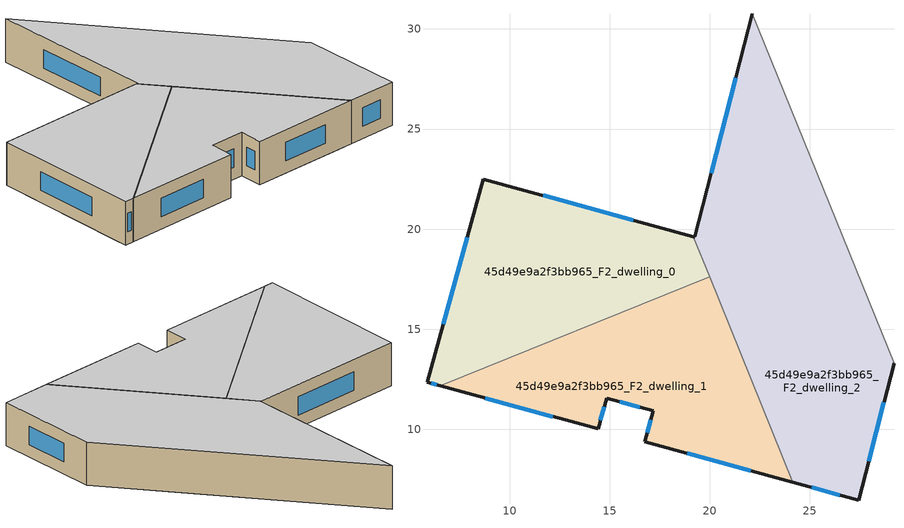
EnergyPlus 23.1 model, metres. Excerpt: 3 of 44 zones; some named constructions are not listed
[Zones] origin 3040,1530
45d49e9a2f3bb965_F2_dwelling_0
 floor to 45d49e9a2f3bb965_F1_dwelling_5 (EU_floor_Construction): 19.18,19.63 19.99,17.62 13.62,15.05 6.14,13.23 8.67,22.51 z6
 floor to 45d49e9a2f3bb965_F1_dwelling_7 (EU_floor_Construction): 13.62,15.04 6.54,12.18 5.9,12.35 6.14,13.23 z6
 wall outside (EU_wall_Construction): 19.18,19.63 8.67,22.51 5.9,12.35 6.53,12.18 z6:9
 wall to 45d49e9a2f3bb965_F2_dwelling_1 (EU_wall_Construction): 6.53,12.18 19.99,17.62 z6:9
 wall to 45d49e9a2f3bb965_F2_dwelling_2 (EU_wall_Construction): 19.99,17.62 19.18,19.63 z6:9
 window (EU_Window_Construction): 6.08,12.3 6.35,12.23 / 7.88,19.6 6.69,15.25 / 16.18,20.45 11.67,21.69 z6.86:8.14
 ceiling to 45d49e9a2f3bb965_F3_dwelling_0 (EU_floor_Construction): 19.99,17.62 19.18,19.63 8.67,22.51 5.9,12.35 6.53,12.18 z9
45d49e9a2f3bb965_F2_dwelling_1
 floor to 45d49e9a2f3bb965_F1_dwelling_7 (EU_floor_Construction): 20.37,16.68 21.92,12.86 23.19,7.62 16.75,9.38 17.17,10.93 14.84,11.56 14.42,10.02 6.54,12.18 13.62,15.04 z6
 floor to 45d49e9a2f3bb965_F1_dwelling_5 (EU_floor_Construction): 19.99,17.62 20.37,16.68 13.62,15.05 z6
 floor to 45d49e9a2f3bb965_F1_dwelling_6 (EU_floor_Construction): 21.92,12.86 24.15,7.36 23.19,7.62 z6
 wall outside (EU_wall_Construction): 6.53,12.18 14.42,10.02 14.84,11.56 17.17,10.93 16.75,9.38 24.15,7.36 z6:9
 wall to 45d49e9a2f3bb965_F2_dwelling_2 (EU_wall_Construction): 24.15,7.36 19.99,17.62 z6:9
 window (EU_Window_Construction): 8.79,11.56 12.17,10.64 / 18.86,8.81 22.03,7.94 / 17.05,10.49 16.87,9.83 / 15.5,11.38 16.5,11.11 / 14.54,10.46 14.72,11.12 z6.86:8.14
 ceiling to 45d49e9a2f3bb965_F3_dwelling_1 (EU_floor_Construction): 24.15,7.36 19.99,17.62 6.53,12.18 14.42,10.02 14.84,11.56 17.17,10.93 16.75,9.38 z9
45d49e9a2f3bb965_F2_dwelling_2
 floor to 45d49e9a2f3bb965_F1_dwelling_6 (EU_floor_Construction): 27.16,18.33 29.2,13.3 27.44,6.46 24.15,7.36 21.92,12.86 20.96,16.83 z6
 floor to 45d49e9a2f3bb965_F1_dwelling_4 (EU_floor_Construction): 24.64,24.56 27.16,18.33 20.84,16.8 20.22,19.35 19.25,19.61 20.25,23.49 z6
 floor to 45d49e9a2f3bb965_F1_dwelling_3 (EU_floor_Construction): 22.13,30.76 24.64,24.56 20.25,23.49 z6
 floor adiabatic (EU_floor_Construction): 20.22,19.35 20.84,16.8 20.96,16.83 21.92,12.86 19.18,19.63 z6
 wall outside (EU_wall_Construction): 22.13,30.76 19.25,19.61 19.18,19.63 / 24.15,7.36 27.44,6.46 29.2,13.3 z6:9
 wall to 45d49e9a2f3bb965_F2_dwelling_4 (EU_wall_Construction): 29.2,13.3 22.13,30.76 z6:9
 window (EU_Window_Construction): 21.31,27.58 20.07,22.8 / 27.94,8.41 28.69,11.34 / 25.09,7.1 26.5,6.72 z6.86:8.14
 ceiling to 45d49e9a2f3bb965_F3_dwelling_2 (EU_floor_Construction): 27.44,6.46 29.2,13.3 22.13,30.76 19.25,19.61 19.18,19.63 24.15,7.36 z9
[SCHEDULE:FILE] Column Number=1; Rows to Skip at Top=0; Number of Hours of Data=8760; Column Separator=Comma; Interpolate to Timestep=No; Minutes per Item=60; Adjust Schedule for Daylight Savings=Yes
Name | File
EU_Step8_GainSchedule_45d49e9a2f3bb965_F1_dwelling_7_f000 | ../../schedules/45d49e9a2f3bb965/45d49e9a2f3bb965_F1_dwelling_7_f000_gain.csv
EU_Step8_GainSchedule_45d49e9a2f3bb965_F2_dwelling_0_f000 | ../../schedules/45d49e9a2f3bb965/45d49e9a2f3bb965_F2_dwelling_0_f000_gain.csv
EU_Step8_GainSchedule_45d49e9a2f3bb965_F2_dwelling_1_f000 | ../../schedules/45d49e9a2f3bb965/45d49e9a2f3bb965_F2_dwelling_1_f000_gain.csv
EU_Step8_GainSchedule_45d49e9a2f3bb965_F2_dwelling_2_f000 | ../../schedules/45d49e9a2f3bb965/45d49e9a2f3bb965_F2_dwelling_2_f000_gain.csv
EU_Step8_GainSchedule_45d49e9a2f3bb965_F2_dwelling_3_f000 | ../../schedules/45d49e9a2f3bb965/45d49e9a2f3bb965_F2_dwelling_3_f000_gain.csv
EU_Step8_GainSchedule_45d49e9a2f3bb965_F2_dwelling_4_f000 | ../../schedules/45d49e9a2f3bb965/45d49e9a2f3bb965_F2_dwelling_4_f000_gain.csv
EU_Step8_GainSchedule_45d49e9a2f3bb965_F2_dwelling_5_f000 | ../../schedules/45d49e9a2f3bb965/45d49e9a2f3bb965_F2_dwelling_5_f000_gain.csv
EU_Step8_GainSchedule_45d49e9a2f3bb965_F2_dwelling_6_f000 | ../../schedules/45d49e9a2f3bb965/45d49e9a2f3bb965_F2_dwelling_6_f000_gain.csv
EU_Step8_GainSchedule_45d49e9a2f3bb965_F3_dwelling_0_f000 | ../../schedules/45d49e9a2f3bb965/45d49e9a2f3bb965_F3_dwelling_0_f000_gain.csv
EU_Step8_GainSchedule_45d49e9a2f3bb965_F3_dwelling_1_f000 | ../../schedules/45d49e9a2f3bb965/45d49e9a2f3bb965_F3_dwelling_1_f000_gain.csv
EU_Step8_GainSchedule_45d49e9a2f3bb965_F3_dwelling_2_f000 | ../../schedules/45d49e9a2f3bb965/45d49e9a2f3bb965_F3_dwelling_2_f000_gain.csv
EU_Step8_GainSchedule_45d49e9a2f3bb965_F3_dwelling_3_f000 | ../../schedules/45d49e9a2f3bb965/45d49e9a2f3bb965_F3_dwelling_3_f000_gain.csv
EU_Step8_GainSchedule_45d49e9a2f3bb965_F3_dwelling_4_f000 | ../../schedules/45d49e9a2f3bb965/45d49e9a2f3bb965_F3_dwelling_4_f000_gain.csv
EU_Step8_GainSchedule_45d49e9a2f3bb965_F3_dwelling_5_f000 | ../../schedules/45d49e9a2f3bb965/45d49e9a2f3bb965_F3_dwelling_5_f000_gain.csv
EU_Step8_GainSchedule_45d49e9a2f3bb965_F3_dwelling_6_f000 | ../../schedules/45d49e9a2f3bb965/45d49e9a2f3bb965_F3_dwelling_6_f000_gain.csv
